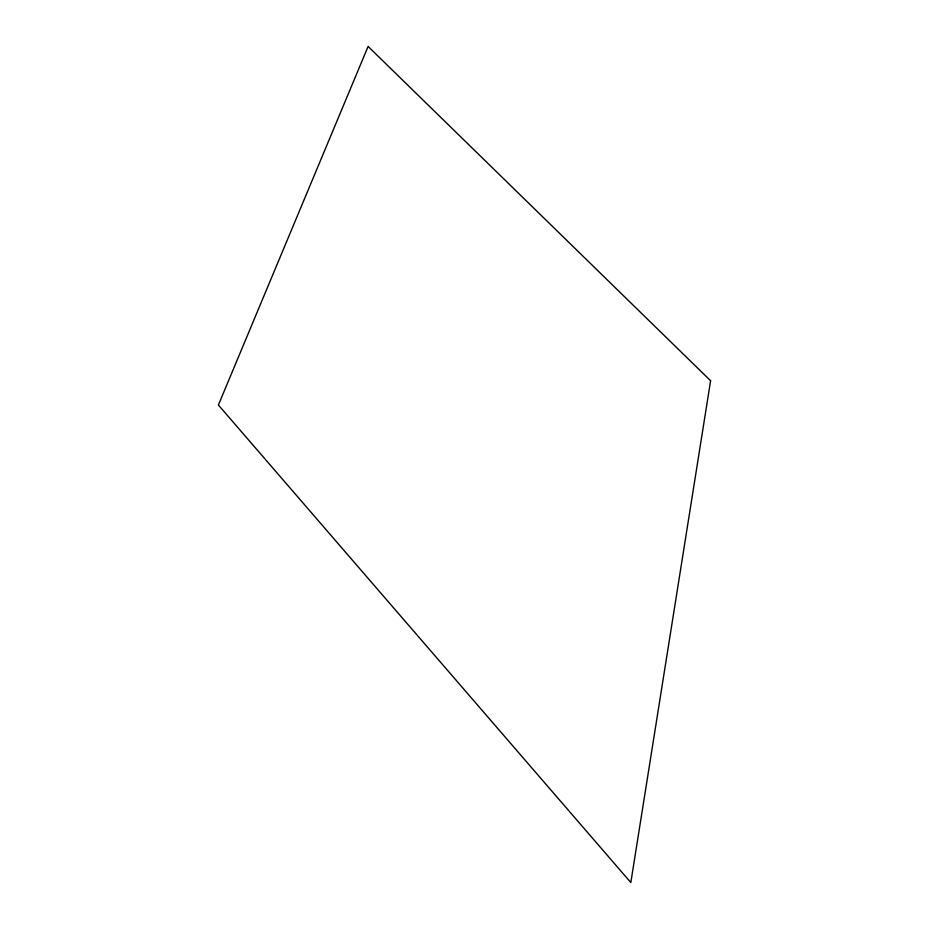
<?xml version="1.0" encoding="UTF-8"?>
<svg xmlns="http://www.w3.org/2000/svg" width="929" height="929" viewBox="0 0 929 929"><rect width="100%" height="100%" fill="white"/><g stroke="black" fill="none" stroke-linecap="round" stroke-linejoin="round"><path stroke-width="1.39" d="M710.604 380.751L630.826 882.55L218.396 405.009L368.105 46.45L710.604 380.751"/></g></svg>
